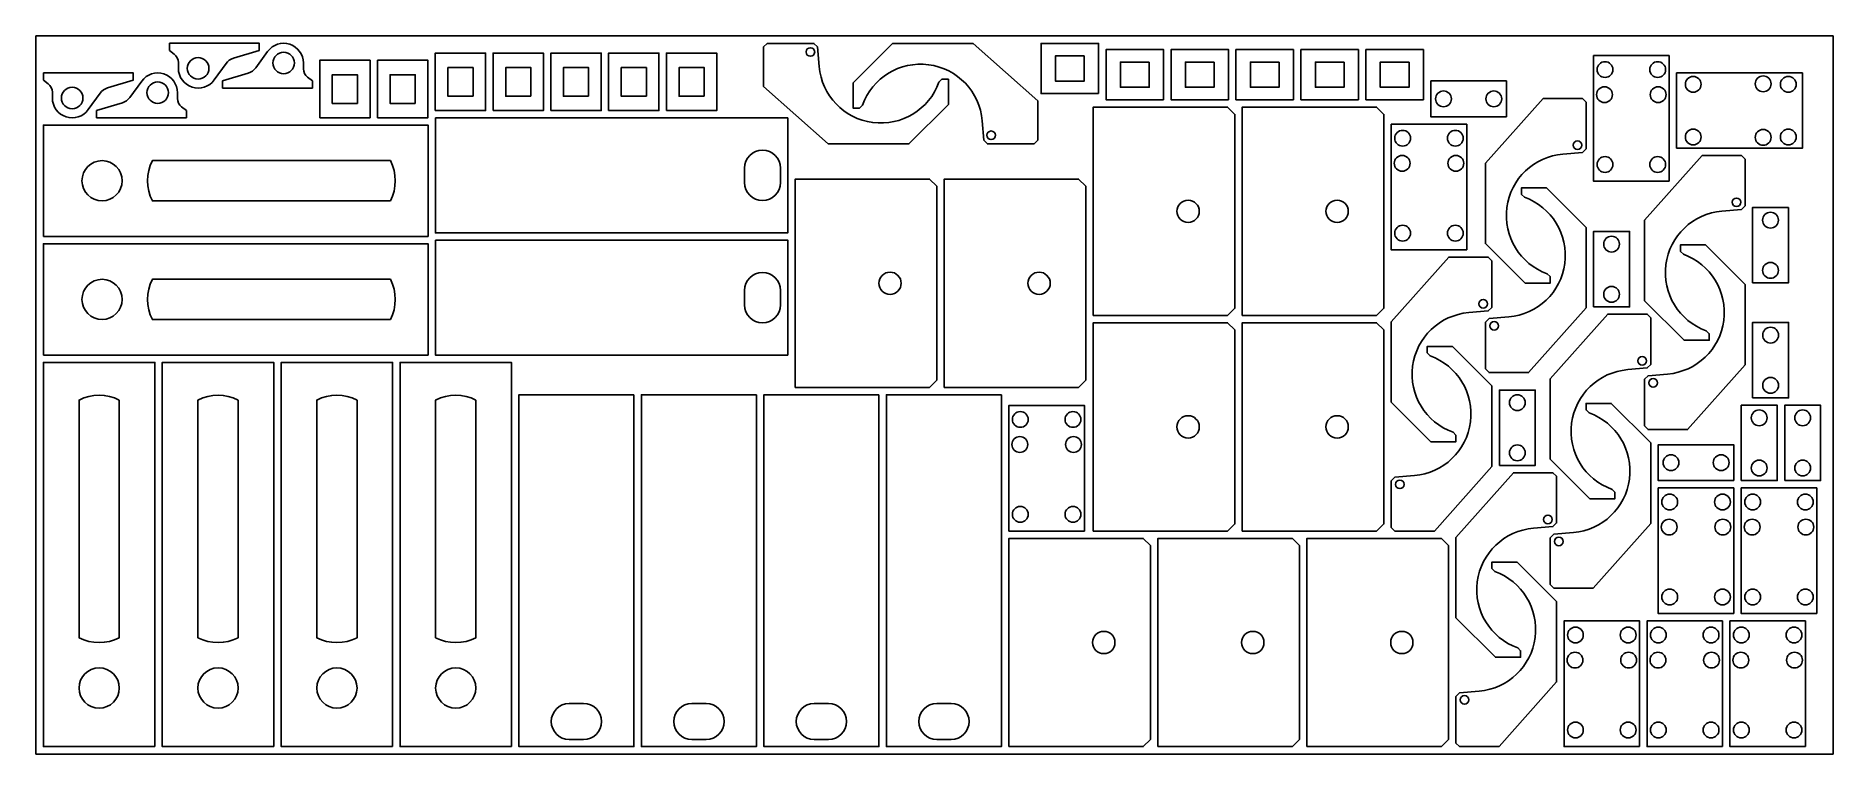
# Model space of a CAD drawing. Header units: metres. Extents: x 0 to 2500, y 0 to 1000.
import ezdxf

# ---------------------------------------------------------------- set-up
doc = ezdxf.new("R2010")
doc.units = ezdxf.units.M

msp = doc.modelspace()

# ---------------------------------------------------------------- linework, layer by layer
for points in [[(0, 0), (2500, 0), (2500, 1000), (0, 1000)], [(555.6, 896), (625.6, 896), (625.6, 976), (555.6, 976)], [(636, 896), (706, 896), (706, 976), (636, 976)], [(716.3, 896), (786.3, 896), (786.3, 976), (716.3, 976)], [(796.7, 896), (866.7, 896), (866.7, 976), (796.7, 976)], [(877.1, 896), (947.1, 896), (947.1, 976), (877.1, 976)], [(1478.3, 919.6), (1478.3, 989.6), (1398.3, 989.6), (1398.3, 919.6)], [(1568.7, 911), (1568.7, 981), (1488.7, 981), (1488.7, 911)], [(1659, 911), (1659, 981), (1579, 981), (1579, 911)], [(1749.4, 911), (1749.4, 981), (1669.4, 981), (1669.4, 911)], [(1839.8, 911), (1839.8, 981), (1759.8, 981), (1759.8, 911)], [(1930.2, 911), (1930.2, 981), (1850.2, 981), (1850.2, 911)], [(394.8, 886), (464.8, 886), (464.8, 966), (394.8, 966)], [(475.2, 886), (545.2, 886), (545.2, 966), (475.2, 966)], [(608.1, 916), (573.1, 916), (573.1, 956), (608.1, 956)], [(688.5, 916), (653.5, 916), (653.5, 956), (688.5, 956)], [(768.8, 916), (733.8, 916), (733.8, 956), (768.8, 956)], [(849.2, 916), (814.2, 916), (814.2, 956), (849.2, 956)], [(929.6, 916), (894.6, 916), (894.6, 956), (929.6, 956)], [(1458.3, 972.1), (1458.3, 937.1), (1418.3, 937.1), (1418.3, 972.1)], [(1548.7, 963.5), (1548.7, 928.5), (1508.7, 928.5), (1508.7, 963.5)], [(1639, 963.5), (1639, 928.5), (1599, 928.5), (1599, 963.5)], [(1729.4, 963.5), (1729.4, 928.5), (1689.4, 928.5), (1689.4, 963.5)], [(1819.8, 963.5), (1819.8, 928.5), (1779.8, 928.5), (1779.8, 963.5)], [(1910.2, 963.5), (1910.2, 928.5), (1870.2, 928.5), (1870.2, 963.5)], [(2271.9, 797.7), (2271.9, 972.7), (2166.9, 972.7), (2166.9, 797.7)], [(447.3, 906), (412.3, 906), (412.3, 946), (447.3, 946)], [(527.7, 906), (492.7, 906), (492.7, 946), (527.7, 946)], [(2045.6, 887.3), (2045.6, 937.3), (1940.6, 937.3), (1940.6, 887.3)], [(2282.3, 843.5), (2457.3, 843.5), (2457.3, 948.5), (2282.3, 948.5)], [(1470.8, 610.8), (1657.8, 610.8), (1667.8, 620.8), (1667.8, 890.8), (1657.8, 900.8), (1470.8, 900.8)], [(1678.1, 610.8), (1865.1, 610.8), (1875.1, 620.8), (1875.1, 890.8), (1865.1, 900.8), (1678.1, 900.8)], [(10.4, 720.8), (545.4, 720.8), (545.4, 875.8), (10.4, 875.8)], [(555.8, 885.8), (555.8, 725.8), (1045.8, 725.8), (1045.8, 885.8)], [(1990.4, 702.1), (1990.4, 877.1), (1885.4, 877.1), (1885.4, 702.1)], [(1056.2, 510.6), (1243.2, 510.6), (1253.2, 520.6), (1253.2, 790.6), (1243.2, 800.6), (1056.2, 800.6)], [(1263.5, 510.6), (1450.5, 510.6), (1460.5, 520.6), (1460.5, 790.6), (1450.5, 800.6), (1263.5, 800.6)], [(2387.9, 656), (2437.9, 656), (2437.9, 761), (2387.9, 761)], [(2166.9, 622.7), (2216.9, 622.7), (2216.9, 727.7), (2166.9, 727.7)], [(10.4, 555.6), (545.4, 555.6), (545.4, 710.6), (10.4, 710.6)], [(555.8, 715.6), (555.8, 555.6), (1045.8, 555.6), (1045.8, 715.6)], [(1470.8, 310.6), (1657.8, 310.6), (1667.8, 320.6), (1667.8, 590.6), (1657.8, 600.6), (1470.8, 600.6)], [(1678.1, 310.6), (1865.1, 310.6), (1875.1, 320.6), (1875.1, 590.6), (1865.1, 600.6), (1678.1, 600.6)], [(2388.1, 496), (2438.1, 496), (2438.1, 601), (2388.1, 601)], [(165.4, 10.4), (165.4, 545.4), (10.4, 545.4), (10.4, 10.4)], [(330.8, 10.4), (330.8, 545.4), (175.8, 545.4), (175.8, 10.4)], [(496.2, 10.4), (496.2, 545.4), (341.2, 545.4), (341.2, 10.4)], [(661.5, 10.4), (661.5, 545.4), (506.5, 545.4), (506.5, 10.4)], [(831.9, 500.4), (671.9, 500.4), (671.9, 10.4), (831.9, 10.4)], [(1002.3, 500.4), (842.3, 500.4), (842.3, 10.4), (1002.3, 10.4)], [(1172.7, 500.4), (1012.7, 500.4), (1012.7, 10.4), (1172.7, 10.4)], [(1343.1, 500.4), (1183.1, 500.4), (1183.1, 10.4), (1343.1, 10.4)], [(2035.8, 401.9), (2085.8, 401.9), (2085.8, 506.9), (2035.8, 506.9)], [(1458.5, 310.6), (1458.5, 485.6), (1353.5, 485.6), (1353.5, 310.6)], [(2372.3, 380.8), (2422.3, 380.8), (2422.3, 485.8), (2372.3, 485.8)], [(2432.7, 380.8), (2482.7, 380.8), (2482.7, 485.8), (2432.7, 485.8)], [(2361.9, 380.8), (2361.9, 430.8), (2256.9, 430.8), (2256.9, 380.8)], [(2361.9, 195.6), (2361.9, 370.6), (2256.9, 370.6), (2256.9, 195.6)], [(2477.3, 195.6), (2477.3, 370.6), (2372.3, 370.6), (2372.3, 195.6)], [(1353.5, 10.4), (1540.5, 10.4), (1550.5, 20.4), (1550.5, 290.4), (1540.5, 300.4), (1353.5, 300.4)], [(1560.8, 10.4), (1747.8, 10.4), (1757.8, 20.4), (1757.8, 290.4), (1747.8, 300.4), (1560.8, 300.4)], [(1768.1, 10.4), (1955.1, 10.4), (1965.1, 20.4), (1965.1, 290.4), (1955.1, 300.4), (1768.1, 300.4)], [(2230.8, 10.4), (2230.8, 185.4), (2125.8, 185.4), (2125.8, 10.4)], [(2346.2, 10.4), (2346.2, 185.4), (2241.2, 185.4), (2241.2, 10.4)], [(2461.5, 10.4), (2461.5, 185.4), (2356.5, 185.4), (2356.5, 10.4)]]:
    msp.add_lwpolyline(points, close=True)
for points in [[(185.6, 989.8), (185.6, 979.8), (192.2, 974.7, -0.232886), (198.1, 962.8), (198.1, 954.8, 0.727842), (247.9, 938.7), (264.4, 961.5, -0.164028), (274.8, 968.9), (310.6, 979.8), (310.6, 989.8)], [(384.6, 927.3), (384.6, 937.3), (377.9, 942.4, -0.232886), (372.1, 954.3), (372.1, 962.3, 0.727842), (322.3, 978.4), (305.8, 955.6, -0.164028), (295.4, 948.2), (259.6, 937.3), (259.6, 927.3)], [(359.6, 962.3, -1), (329.6, 962.3, -1)], [(1017.3, 989.6), (1012.3, 984.6), (1012.3, 929.6), (1102.3, 849.6), (1214.3, 849.6), (1269.3, 904.6), (1269.3, 939.6), (1260.3, 939.6), (1256.2, 935.6, -0.805565), (1089.6, 957.4), (1087.3, 984.6), (1082.3, 989.6)], [(1083.3, 977.6, -1), (1071.3, 977.6, -1)], [(1388.7, 849.6), (1393.7, 854.6), (1393.7, 909.6), (1303.7, 989.6), (1191.7, 989.6), (1136.7, 934.6), (1136.7, 899.6), (1145.7, 899.6), (1149.8, 903.7, -0.805565), (1316.4, 881.9), (1318.7, 854.6), (1323.7, 849.6)], [(210.6, 954.8, -1), (240.6, 954.8, -1)], [(2193.8, 953.1, -1), (2171.8, 953.1, -1)], [(2267.1, 953.1, -1), (2245.1, 953.1, -1)], [(10.4, 948.5), (10.4, 938.5), (17, 933.4, -0.232886), (22.9, 921.5), (22.9, 913.5, 0.727842), (72.7, 897.3), (89.2, 920.2, -0.164028), (99.6, 927.6), (135.4, 938.5), (135.4, 948.5)], [(35.4, 913.5, -1), (65.4, 913.5, -1)], [(209.4, 886), (209.4, 896), (202.7, 901.1, -0.232886), (196.9, 913), (196.9, 920.9, 0.727842), (147.1, 937.1), (130.6, 914.2, -0.164028), (120.2, 906.8), (84.4, 896), (84.4, 886)], [(184.4, 921, -1), (154.4, 921, -1)], [(2193.1, 918.2, -1), (2171.1, 918.2, -1)], [(2267.7, 918.2, -1), (2245.7, 918.2, -1)], [(2305.5, 921.6, -1), (2305.5, 943.6, -1)], [(2402.8, 922.3, -1), (2402.8, 944.3, -1)], [(2437.7, 921.6, -1), (2437.7, 943.6, -1)], [(1969.1, 912.3, -1), (1947.1, 912.3, -1)], [(2156.5, 907.8), (2151.5, 912.8), (2096.5, 912.8), (2016.5, 822.8), (2016.5, 710.8), (2071.5, 655.8), (2106.5, 655.8), (2106.5, 664.8), (2102.5, 668.8, -0.805565), (2124.3, 835.5), (2151.5, 837.8), (2156.5, 842.8)], [(2039, 912.3, -1), (2017, 912.3, -1)], [(1322.7, 861.6, -1), (1334.7, 861.6, -1)], [(1912.2, 857.5, -1), (1890.2, 857.5, -1)], [(1985.5, 857.5, -1), (1963.5, 857.5, -1)], [(2144.5, 841.8, -1), (2144.5, 853.8, -1)], [(2305.5, 848.3, -1), (2305.5, 870.3, -1)], [(2402.8, 847.7, -1), (2402.8, 869.7, -1)], [(2437.7, 848.3, -1), (2437.7, 870.3, -1)], [(92, 770.3, -1), (92, 826.3, -1)], [(493, 770.3), (162.1, 770.3, -0.243068), (162.1, 826.3), (493, 826.3, -0.243068)], [(1035.8, 795.8, -1), (985.8, 795.8), (985.8, 815.8, -1), (1035.8, 815.8)], [(1911.6, 822.6, -1), (1889.6, 822.6, -1)], [(1986.2, 822.6, -1), (1964.2, 822.6, -1)], [(2193.8, 820.9, -1), (2171.8, 820.9, -1)], [(2377.7, 828.3), (2372.7, 833.3), (2317.7, 833.3), (2237.7, 743.3), (2237.7, 631.3), (2292.7, 576.3), (2327.7, 576.3), (2327.7, 585.3), (2323.6, 589.4, -0.805565), (2345.4, 756), (2372.7, 758.3), (2377.7, 763.3)], [(2267.1, 820.9, -1), (2245.1, 820.9, -1)], [(2016.5, 536.3), (2021.5, 531.3), (2076.5, 531.3), (2156.5, 621.3), (2156.5, 733.3), (2101.5, 788.3), (2066.5, 788.3), (2066.5, 779.3), (2070.6, 775.3, -0.805565), (2048.8, 608.7), (2021.5, 606.3), (2016.5, 601.3)], [(1602.8, 740.3, -1), (1602.8, 771.3, -1)], [(1810.1, 740.3, -1), (1810.1, 771.3, -1)], [(2365.7, 762.3, -1), (2365.7, 774.3, -1)], [(2412.9, 732.4, -1), (2412.9, 754.4, -1)], [(1912.2, 725.3, -1), (1890.2, 725.3, -1)], [(1985.5, 725.3, -1), (1963.5, 725.3, -1)], [(2191.9, 699.1, -1), (2191.9, 721.1, -1)], [(2237.7, 456.9), (2242.7, 451.9), (2297.7, 451.9), (2377.7, 541.9), (2377.7, 653.9), (2322.7, 708.9), (2287.7, 708.9), (2287.7, 699.9), (2291.8, 695.9, -0.805565), (2269.9, 529.2), (2242.7, 526.9), (2237.7, 521.9)], [(2025.4, 687), (2020.4, 692), (1965.4, 692), (1885.4, 602), (1885.4, 490), (1940.4, 435), (1975.4, 435), (1975.4, 444), (1971.3, 448.1, -0.805565), (1993.1, 614.7), (2020.4, 617), (2025.4, 622)], [(2412.9, 662.5, -1), (2412.9, 684.5, -1)], [(92, 605.1, -1), (92, 661.1, -1)], [(493, 605.1), (162.1, 605.1, -0.243068), (162.1, 661.1), (493, 661.1, -0.243068)], [(1035.8, 625.6, -1), (985.8, 625.6), (985.8, 645.6, -1), (1035.8, 645.6)], [(1188.2, 640.1, -1), (1188.2, 671.1, -1)], [(1395.5, 640.1, -1), (1395.5, 671.1, -1)], [(2191.9, 629.2, -1), (2191.9, 651.2, -1)], [(2013.4, 621, -1), (2013.4, 633, -1)], [(2028.5, 602.3, -1), (2028.5, 590.3, -1)], [(2246.5, 607.6), (2241.5, 612.6), (2186.5, 612.6), (2106.5, 522.6), (2106.5, 410.6), (2161.5, 355.6), (2196.5, 355.6), (2196.5, 364.6), (2192.5, 368.6, -0.805565), (2214.3, 535.3), (2241.5, 537.6), (2246.5, 542.6)], [(2413.1, 572.4, -1), (2413.1, 594.4, -1)], [(1885.4, 315.6), (1890.4, 310.6), (1945.4, 310.6), (2025.4, 400.6), (2025.4, 512.6), (1970.4, 567.6), (1935.4, 567.6), (1935.4, 558.6), (1939.4, 554.5, -0.805565), (1917.6, 387.9), (1890.4, 385.6), (1885.4, 380.6)], [(2234.5, 541.6, -1), (2234.5, 553.6, -1)], [(2060.8, 478.4, -1), (2060.8, 500.4, -1)], [(2249.7, 522.9, -1), (2249.7, 510.9, -1)], [(2413.1, 502.5, -1), (2413.1, 524.5, -1)], [(115.9, 493), (115.9, 162.1, -0.243068), (59.9, 162.1), (59.9, 493, -0.243068)], [(281.3, 493), (281.3, 162.1, -0.243068), (225.3, 162.1), (225.3, 493, -0.243068)], [(446.7, 493), (446.7, 162.1, -0.243068), (390.7, 162.1), (390.7, 493, -0.243068)], [(612, 493), (612, 162.1, -0.243068), (556, 162.1), (556, 493, -0.243068)], [(1380.3, 466, -1), (1358.3, 466, -1)], [(1453.6, 466, -1), (1431.6, 466, -1)], [(2106.5, 236.2), (2111.5, 231.2), (2166.5, 231.2), (2246.5, 321.2), (2246.5, 433.2), (2191.5, 488.2), (2156.5, 488.2), (2156.5, 479.2), (2160.6, 475.1, -0.805565), (2138.8, 308.5), (2111.5, 306.2), (2106.5, 301.2)], [(2397.3, 457.2, -1), (2397.3, 479.2, -1)], [(2457.7, 457.2, -1), (2457.7, 479.2, -1)], [(1602.8, 440.1, -1), (1602.8, 471.1, -1)], [(1810.1, 440.1, -1), (1810.1, 471.1, -1)], [(1379.7, 431.1, -1), (1357.7, 431.1, -1)], [(1454.3, 431.1, -1), (1432.3, 431.1, -1)], [(2060.8, 408.5, -1), (2060.8, 430.5, -1)], [(2285.5, 405.8, -1), (2263.5, 405.8, -1)], [(2355.4, 405.8, -1), (2333.4, 405.8, -1)], [(2397.3, 387.3, -1), (2397.3, 409.3, -1)], [(2457.7, 387.3, -1), (2457.7, 409.3, -1)], [(1897.4, 381.6, -1), (1897.4, 369.6, -1)], [(2115.4, 386.8), (2110.4, 391.8), (2055.4, 391.8), (1975.4, 301.8), (1975.4, 189.8), (2030.4, 134.8), (2065.4, 134.8), (2065.4, 143.8), (2061.3, 147.9, -0.805565), (2083.1, 314.5), (2110.4, 316.8), (2115.4, 321.8)], [(2283.8, 351, -1), (2261.8, 351, -1)], [(2357.1, 351, -1), (2335.1, 351, -1)], [(2399.2, 351, -1), (2377.2, 351, -1)], [(2472.4, 351, -1), (2450.4, 351, -1)], [(1380.3, 333.8, -1), (1358.3, 333.8, -1)], [(1453.6, 333.8, -1), (1431.6, 333.8, -1)], [(2103.4, 320.8, -1), (2103.4, 332.8, -1)], [(2283.1, 316.1, -1), (2261.1, 316.1, -1)], [(2357.7, 316.1, -1), (2335.7, 316.1, -1)], [(2398.5, 316.1, -1), (2376.5, 316.1, -1)], [(2473.1, 316.1, -1), (2451.1, 316.1, -1)], [(2118.5, 302.2, -1), (2118.5, 290.2, -1)], [(1975.4, 15.4), (1980.4, 10.4), (2035.4, 10.4), (2115.4, 100.4), (2115.4, 212.4), (2060.4, 267.4), (2025.4, 267.4), (2025.4, 258.4), (2029.4, 254.3, -0.805565), (2007.6, 87.7), (1980.4, 85.4), (1975.4, 80.4)], [(2283.8, 218.8, -1), (2261.8, 218.8, -1)], [(2357.1, 218.8, -1), (2335.1, 218.8, -1)], [(2399.2, 218.8, -1), (2377.2, 218.8, -1)], [(2472.4, 218.8, -1), (2450.4, 218.8, -1)], [(2152.6, 165.8, -1), (2130.6, 165.8, -1)], [(2225.9, 165.8, -1), (2203.9, 165.8, -1)], [(2268, 165.8, -1), (2246, 165.8, -1)], [(2341.3, 165.8, -1), (2319.3, 165.8, -1)], [(2383.4, 165.8, -1), (2361.4, 165.8, -1)], [(2456.7, 165.8, -1), (2434.7, 165.8, -1)], [(1485.5, 139.9, -1), (1485.5, 170.9, -1)], [(1692.8, 139.9, -1), (1692.8, 170.9, -1)], [(1900.1, 139.9, -1), (1900.1, 170.9, -1)], [(2152, 130.9, -1), (2130, 130.9, -1)], [(2226.6, 130.9, -1), (2204.6, 130.9, -1)], [(2267.4, 130.9, -1), (2245.4, 130.9, -1)], [(2342, 130.9, -1), (2320, 130.9, -1)], [(2382.7, 130.9, -1), (2360.7, 130.9, -1)], [(2457.3, 130.9, -1), (2435.3, 130.9, -1)], [(115.9, 92, -1), (59.9, 92, -1)], [(281.3, 92, -1), (225.3, 92, -1)], [(446.7, 92, -1), (390.7, 92, -1)], [(612, 92, -1), (556, 92, -1)], [(1987.4, 81.4, -1), (1987.4, 69.4, -1)], [(741.9, 20.4, -1), (741.9, 70.4), (761.9, 70.4, -1), (761.9, 20.4)], [(912.3, 20.4, -1), (912.3, 70.4), (932.3, 70.4, -1), (932.3, 20.4)], [(1082.7, 20.4, -1), (1082.7, 70.4), (1102.7, 70.4, -1), (1102.7, 20.4)], [(1253.1, 20.4, -1), (1253.1, 70.4), (1273.1, 70.4, -1), (1273.1, 20.4)], [(2152.6, 33.6, -1), (2130.6, 33.6, -1)], [(2225.9, 33.6, -1), (2203.9, 33.6, -1)], [(2268, 33.6, -1), (2246, 33.6, -1)], [(2341.3, 33.6, -1), (2319.3, 33.6, -1)], [(2383.4, 33.6, -1), (2361.4, 33.6, -1)], [(2456.7, 33.6, -1), (2434.7, 33.6, -1)]]:
    msp.add_lwpolyline(points, format="xyb", close=True)

doc.saveas('drawing.dxf')
